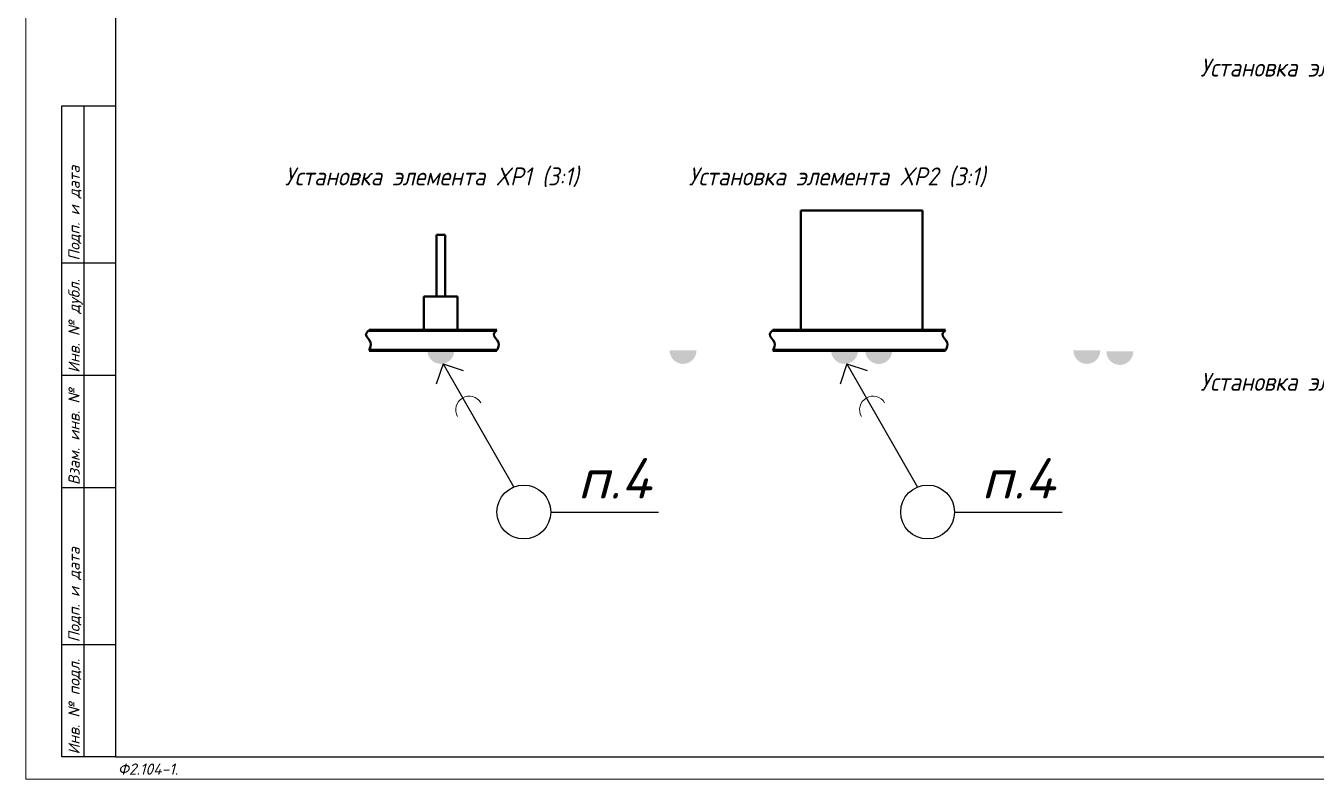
# Model space of a CAD drawing. Header units: millimetres. Extents: x 0 to 594, y 0 to 420.
# Drawn here: x 0 to 287.6, y 0 to 167.8 of the extents above; entities that cross this region are included whole.
import ezdxf
from ezdxf.enums import TextEntityAlignment as Align

# ---------------------------------------------------------------- set-up
doc = ezdxf.new("R2010")
doc.units = ezdxf.units.MM
doc.header["$LTSCALE"] = 0.5
doc.layers.add('рамка', color=253, linetype='Continuous', lineweight=5)
doc.styles.get("Standard").update_dxf_attribs({"font": 'isocpeui.ttf', "height": 2.5})
doc.styles.add('текст', font='isocpeui.ttf')

# ---------------------------------------------------------------- blocks, each defined once
blk = doc.blocks.new('*U25')
for p, q in [((8, 115), (8, 150)), ((8, 150), (20, 150)), ((13, 115), (13, 150)), ((8, 90), (8, 115)), ((8, 115), (20, 115)), ((13, 90), (13, 115)), ((8, 65), (8, 90)), ((8, 90), (20, 90)), ((13, 65), (13, 90)), ((8, 30), (8, 65)), ((8, 65), (20, 65)), ((13, 30), (13, 65)), ((8, 5), (8, 30)), ((8, 30), (20, 30)), ((13, 5), (13, 30)), ((20, 5), (8, 5))]:
    blk.add_line(p, q)
blk.add_lwpolyline([(20, 5), (589, 5), (589, 415), (20, 415)], close=True)
at = {"layer": 'рамка'}
blk.add_lwpolyline([(0, 420), (594, 420), (594, 0), (0, 0)], close=True, dxfattribs=at)
at = {"style": 'текст'}
for s, p in [('Подп. и дата', (12, 115.5)), ('Инв. № дубл.', (12, 90.5)), ('Взам. инв. №', (12, 65.5)), ('Подп. и дата', (12, 30.5)), ('Инв. № подл.', (12, 5.5))]:
    blk.add_text(s, height=2.5, rotation=90, dxfattribs=at).set_placement(p)
for s, height, p in [('Ф2.104-1а.', 0.005, (20.001, 4.992)), ('Ф2.104-1.', 2.5, (20.5, 1))]:
    blk.add_text(s, height=height, dxfattribs=at).set_placement(p)
for tag, p, height, rotation in [('ОБОЗНАЧЕНИЕ-ВЕРХ', (85, 409), 3.5, 180), ('ПРИМЕНЯЕМОСТЬ', (19, 232.5), 2.5, 90), ('СПРАВ№', (19, 172.5), 2.5, 90), ('ДАТАУЧЁТАДУБЛ', (19, 115.5), 2.5, 90), ('ИНВ№ДУБЛ', (19, 90.5), 2.5, 90), ('ВЗАМИНВ№', (19, 65.5), 2.5, 90), ('ДАТАУЧЁТА', (19, 30.5), 2.5, 90), ('ИНВ№ПОДЛ', (19, 5.5), 2.5, 90)]:
    blk.add_attdef(tag, p, '', height=height, rotation=rotation, dxfattribs=at)
for tag, p in [('ИЗМ4', (404.5, 56)), ('ЛИСТИЗМ4', (411.5, 56)), ('№ДОКУМИЗМ4', (421.5, 56)), ('ПОДПИЗМ4', (444.5, 56)), ('ДАТАИЗМ4', (459.5, 56)), ('ИЗМ3', (404.5, 51)), ('ЛИСТИЗМ3', (411.5, 51)), ('№ДОКУМИЗМ3', (421.5, 51)), ('ПОДПИЗМ3', (444.5, 51)), ('ДАТАИЗМ3', (459.5, 51)), ('ИЗМ2', (404.5, 46)), ('ЛИСТИЗМ2', (411.5, 46)), ('№ДОКУМИЗМ2', (421.5, 46)), ('ПОДПИЗМ2', (444.5, 46)), ('ДАТАИЗМ2', (459.5, 46)), ('ИЗМ1', (404.5, 41)), ('ЛИСТИЗМ1', (411.5, 41)), ('№ДОКУМИЗМ1', (421.5, 41)), ('ПОДПИЗМ1', (444.5, 41)), ('ДАТАИЗМ1', (459.5, 41)), ('РАЗРАБ', (421.5, 31)), ('ДАТАРАЗРАБ', (459.5, 31)), ('ПРОВ', (421.5, 26)), ('ДАТАПРОВ', (459.5, 26)), ('ТКОНТР', (421.5, 21)), ('ДАТАТКОНТР', (459.5, 21)), ('ЛИСТОВ', (574.5, 21)), ('10', (404.5, 16)), ('11', (421.5, 16)), ('12', (444.5, 16)), ('13', (459.5, 16)), ('НКОНТР', (421.5, 11)), ('ДАТАНКОНТР', (459.5, 11)), ('УТВ', (421.5, 6)), ('ДАТАУТВ', (459.5, 6))]:
    blk.add_attdef(tag, p, '', height=2.5, dxfattribs=at)
for tag, height, p in [('НАИМЕНОВАНИЕ1', 5, (504, 36)), ('НАИМЕНОВАНИЕ2', 3.5, (504, 31)), ('МАСШТАБ', 3.5, (580, 31)), ('МАССА', 3.5, (562.5, 31)), ('НАИМЕНОВАНИЕ3', 3.5, (504, 26)), ('НАИМЕНОВАНИЕ4', 2.5, (504, 21)), ('ЛИСТ', 2.5, (554.5, 21)), ('МАТЕРИАЛ1', 2.5, (504, 16)), ('ПРЕДПРИЯТИЕ', 3.5, (564, 11)), ('МАТЕРИАЛ2', 2.5, (504, 11)), ('МАТЕРИАЛ3', 2.5, (504, 6))]:
    blk.add_attdef(tag, text='', height=height, dxfattribs=at).set_placement(p, align=Align.CENTER)
for tag, p in [('ЛИТЕРА', (541.5, 31)), ('ЛИТЕРА2', (546.5, 31)), ('ЛИТЕРА3', (551.5, 31))]:
    blk.add_attdef(tag, text='', height=2.5, dxfattribs=at).set_placement(p, align=Align.RIGHT)
for tag, p in [('ИНДЕКС', (541.5, 31)), ('ИНДЕКС2', (546.5, 31)), ('ИНДЕКС3', (551.5, 31))]:
    blk.add_attdef(tag, text='', height=2.5, dxfattribs=at).set_placement(p, align=Align.TOP_LEFT)

msp = doc.modelspace()

# ---------------------------------------------------------------- hatches: boundary and pattern name
h = msp.add_hatch(color=256)
h.dxf.hatch_style = 1
edge = h.paths.add_edge_path()
edge.add_line((89.5, 95.5), (95.5, 95.5))
edge.add_arc((92.5, 95.5), 3, 180, 360, ccw=False)
edge = h.paths.add_edge_path()
edge.add_arc((146.5, 95.5), 3, 180, 360)
edge.add_line((143.5, 95.5), (149.5, 95.5))
h = msp.add_hatch(color=256)
h.dxf.hatch_style = 1
edge = h.paths.add_edge_path()
edge.add_line((179.5, 95.5), (185.5, 95.5))
edge.add_arc((182.5, 95.5), 3, 180, 360, ccw=False)
edge = h.paths.add_edge_path()
edge.add_arc((236.5, 95.5), 3, 180, 360)
edge.add_line((233.5, 95.5), (239.5, 95.5))
h = msp.add_hatch(color=256)
h.dxf.hatch_style = 1
edge = h.paths.add_edge_path()
edge.add_line((187.12, 95.5), (193.12, 95.5))
edge.add_arc((190.12, 95.48), 3, -180.3305, 0.3305, ccw=False)
edge = h.paths.add_edge_path()
edge.add_arc((243.85, 95.26), 3, 180, 360)
edge.add_line((240.85, 95.26), (246.85, 95.26))

# ---------------------------------------------------------------- linework, layer by layer
at = {"lineweight": 50}
for p, q in [((172.74, 126.67), (172.74, 100)), ((172.74, 126.67), (199.89, 126.67)), ((199.89, 126.67), (199.89, 100)), ((91.54, 107.5), (91.54, 121.24)), ((91.54, 121.24), (93.46, 121.24)), ((93.46, 121.24), (93.46, 107.5)), ((88.75, 107.5), (96.25, 107.5)), ((88.75, 107.5), (88.75, 100)), ((96.25, 107.5), (96.25, 100))]:
    msp.add_line(p, q, dxfattribs=at)
at = {"lineweight": 106}
for p, q in [((76.5, 100), (105, 100)), ((166.5, 100), (205, 100)), ((105, 95.5), (76.5, 95.5)), ((205, 95.5), (166.5, 95.5))]:
    msp.add_line(p, q, dxfattribs=at)
for p, q in [((81.25, 100), (96.25, 100)), ((171.25, 100), (186.25, 100)), ((93, 92.5), (91.5, 88)), ((93, 92.5), (97.5, 91)), ((93, 92.5), (108.78, 65.06)), ((183, 92.5), (181.5, 88)), ((183, 92.5), (187.5, 91)), ((183, 92.5), (198.78, 65.06)), ((117, 59.5), (141, 59.5)), ((207, 59.5), (231, 59.5))]:
    msp.add_line(p, q)
for centre in [(111, 59.5), (201, 59.5)]:
    msp.add_circle(centre, 6)
at = {"lineweight": 13}
for centre in [(98.84, 82.3), (188.84, 82.3)]:
    msp.add_arc(centre, 3, 30.4829, 210.4829, dxfattribs=at)
at = {"lineweight": 50}
for points in [[(76.5, 100), (75.82, 99.11), (76.86, 97.27), (76.5, 95.5)], [(105, 100), (104.32, 99.11), (105.36, 97.27), (105, 95.5)], [(166.5, 100), (165.82, 99.11), (166.86, 97.27), (166.5, 95.5)], [(205, 100), (204.32, 99.11), (205.36, 97.27), (205, 95.5)]]:
    msp.add_spline(points, degree=3, dxfattribs=at)

# ---------------------------------------------------------------- block references
msp.add_blockref('*U25', (0, 0))

# ---------------------------------------------------------------- texts
at = {"color": 7, "linetype": 'Continuous', "lineweight": -3, "width": 0.9}
for s, p in [('Установка элементов С1..С246 (3:1)', (261.79, 156.5)), ('Установка элемента XP1 (3:1)', (57.75, 132.26)), ('Установка элемента XP2 (3:1)', (147.75, 132.26)), ('Установка элементов R1..R130 (3:1)', (261.79, 86.5))]:
    msp.add_text(s, height=4, dxfattribs=at).set_placement(p)
at = {"char_height": 9, "attachment_point": 1}
for insert in [(123, 71.5), (213, 71.5)]:
    msp.add_mtext_dynamic_manual_height_columns('п.4', width=16.095, gutter_width=136.21, heights=[0], dxfattribs=dict(at, insert=insert))

doc.saveas('drawing.dxf')
